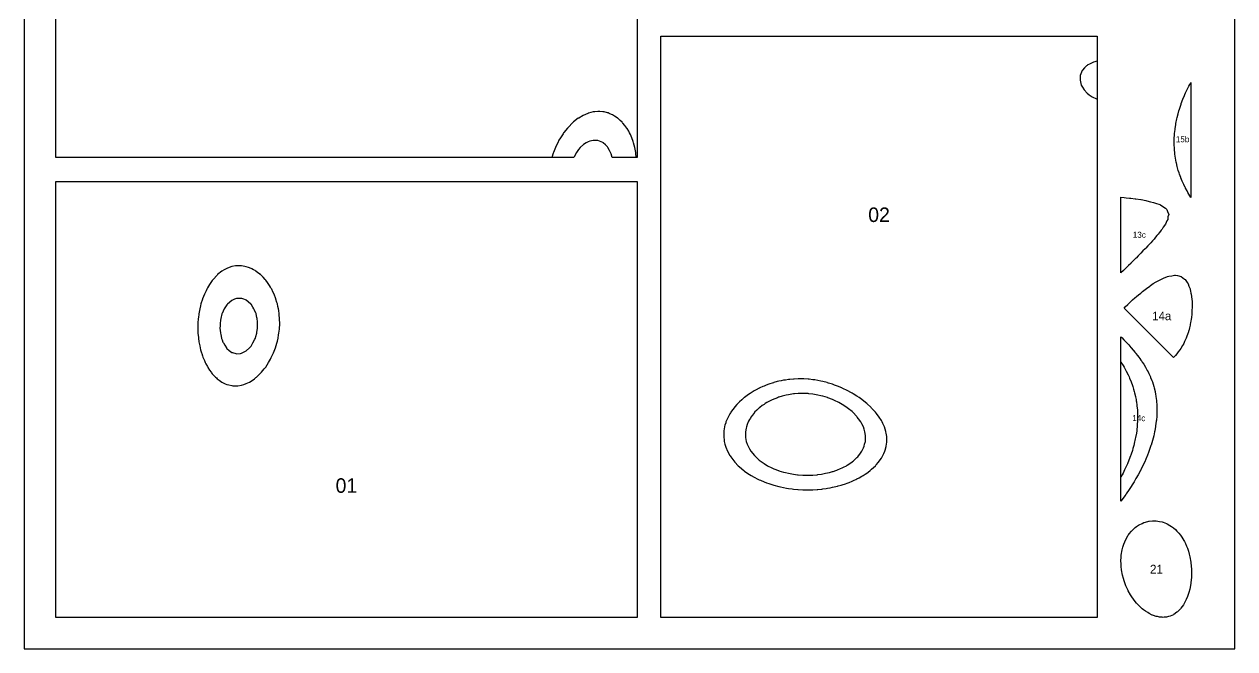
# Model space of a CAD drawing. Header units: millimetres. Extents: x 0 to 500, y 0 to 700.
# Drawn here: x 0 to 500, y 0 to 258 of the extents above; entities that cross this region are included whole.
import ezdxf
from ezdxf.enums import TextEntityAlignment as Align

# ---------------------------------------------------------------- set-up
doc = ezdxf.new("R2010")
doc.units = ezdxf.units.MM
for name, color, linetype in [('CORTE', 1, 'Continuous'), ('GRABADO', 5, 'Continuous'), ('HOJA', 8, 'Continuous')]:
    doc.layers.add(name, color=color, linetype=linetype)

msp = doc.modelspace()

# ---------------------------------------------------------------- linework, layer by layer
at = {"layer": 'CORTE'}
msp.add_lwpolyline([(253.15, 383.15), (253.15, 203), (242.85, 203), (242.36, 204.51), (242.16, 205.07), (241.75, 205.9), (241.11, 207.08), (241.03, 207.19), (240.92, 207.34), (240.04, 208.21), (239.07, 209.08), (238.98, 209.15), (238.92, 209.19), (237.58, 209.74), (236.93, 209.97), (235.89, 210.04), (234.93, 210.06), (233.57, 209.72), (232.94, 209.54), (232.11, 209.08), (230.94, 208.32), (229.63, 207.07), (228.93, 206.28), (228.13, 205.06), (227.17, 203.29), (227.02, 203), (13, 203), (13, 203), (13, 383.15)], dxfattribs=at)
for points in [[(443.15, 13), (263, 13), (263, 253.15), (443.15, 253.15), (443.15, 13)], [(481.85, 186.52), (481.02, 187.87), (480.61, 188.57), (480.28, 189.16), (479.7, 190.27), (479.58, 190.48), (479.52, 190.6), (478.91, 191.83), (478.54, 192.62), (478.28, 193.23), (477.71, 194.65), (477.7, 194.68), (477.67, 194.75), (477.16, 196.15), (476.98, 196.68), (476.66, 197.69), (476.38, 198.7), (476.23, 199.28), (475.89, 200.73), (475.85, 200.93), (475.65, 202.02), (475.53, 202.63), (475.51, 202.75), (475.28, 204.41), (475.24, 204.78), (475.11, 206.26), (475.07, 206.81), (475.02, 208.19), (475, 208.83), (475.02, 210.22), (475.03, 210.86), (475.12, 212.35), (475.16, 212.89), (475.34, 214.6), (475.38, 214.91), (475.65, 216.69), (475.69, 216.94), (475.7, 216.98), (476.09, 218.96), (476.22, 219.53), (476.58, 220.99), (476.95, 222.28), (477.16, 223.01), (477.67, 224.56), (477.83, 225.04), (477.92, 225.29), (478.58, 227.06), (479.23, 228.63), (479.43, 229.09), (479.69, 229.67), (480.35, 231.11), (481.02, 232.44), (481.37, 233.14), (481.85, 234.03), (481.85, 186.52)], [(13, 13), (13, 193.15), (253.15, 193.15), (253.15, 13), (13, 13)], [(472.69, 179.46), (472.38, 178.42), (472.31, 177.41), (471.92, 176.83), (471.35, 175.46), (471.32, 175.42), (471.32, 175.39), (470.45, 174.25), (469.98, 173.36), (469.65, 173.02), (469.31, 172.57), (468.76, 171.9), (468.42, 171.34), (467.85, 170.77), (467.29, 170.07), (466.94, 169.67), (466.7, 169.32), (465.97, 168.61), (465.27, 167.77), (465.05, 167.53), (464.88, 167.3), (464.05, 166.5), (463.24, 165.58), (463.1, 165.43), (462.99, 165.29), (462.08, 164.43), (461.22, 163.48), (461.12, 163.37), (461.03, 163.27), (460.09, 162.38), (459.2, 161.42), (459.11, 161.34), (459.04, 161.25), (458.07, 160.35), (457.17, 159.41), (457.09, 159.32), (457.01, 159.23), (456.04, 158.34), (455.15, 157.42), (455.05, 157.32), (454.95, 157.22), (454, 156.34), (453, 155.32), (453, 186.58), (454.25, 186.43), (455.1, 186.37), (456.51, 186.19), (457.13, 186.15), (458.81, 185.92), (459.15, 185.9), (461.14, 185.61), (461.17, 185.6), (461.35, 185.58), (463.21, 185.21), (463.72, 185.06), (465.23, 184.74), (466.46, 184.35), (467.25, 184.17), (469.03, 183.56), (469.3, 183.41), (469.81, 183.04), (471.32, 182.05), (471.95, 181.51), (472.17, 180.68), (472.69, 179.46)], [(454.27, 140.76), (454.79, 141.27), (455.77, 142.23), (456.27, 142.71), (457.24, 143.62), (457.82, 144.14), (458.75, 144.98), (459.44, 145.57), (460.28, 146.3), (461.15, 147), (461.86, 147.59), (462.95, 148.43), (463.47, 148.84), (464.86, 149.86), (465.12, 150.06), (466.35, 150.91), (466.84, 151.21), (467.01, 151.3), (468.67, 152.24), (469.71, 152.73), (470.59, 153.18), (472.14, 153.83), (472.69, 153.97), (474.03, 154.17), (475.16, 154.37), (475.58, 154.39), (476.39, 154.18), (477.89, 153.83), (479.29, 152.74), (479.54, 152.58), (480.35, 151.3), (480.7, 150.86), (481.04, 149.85), (481.51, 148.8), (481.58, 148.41), (481.74, 147.8), (481.9, 146.99), (482.05, 146.47), (482.12, 145.55), (482.3, 144.38), (482.32, 144.12), (482.35, 143.91), (482.34, 142.69), (482.42, 141.4), (482.41, 141.26), (482.42, 141.12), (482.31, 139.83), (482.28, 138.66), (482.25, 138.4), (482.24, 138.08), (482.07, 136.96), (481.98, 136.1), (481.87, 135.53), (481.75, 134.74), (481.61, 134.1), (481.54, 133.68), (481.27, 132.67), (480.97, 131.38), (480.92, 131.24), (480.84, 130.97), (480.43, 129.81), (480.25, 129.23), (479.89, 128.37), (479.42, 127.2), (479.29, 126.94), (478.92, 126.19), (478.56, 125.51), (478.45, 125.29), (477.68, 124.08), (477.35, 123.53), (476.67, 122.64), (476.11, 121.9), (475.48, 121.21), (474.69, 120.34), (454.27, 140.76)], [(87.7, 121.89), (89.4, 122.05), (89.69, 122.09), (90.29, 122.36), (91.69, 123.1), (93.05, 124.36), (93.69, 125.08), (94.49, 126.37), (95.27, 127.96), (95.47, 128.38), (95.69, 129.03), (96.05, 130.39), (96.12, 130.82), (96.35, 132.41), (96.37, 133.09), (96.41, 134.42), (96.35, 135.08), (96.22, 136.43), (96.13, 136.87), (95.78, 138.45), (95.76, 138.51), (95.69, 138.68), (95.14, 139.9), (94.88, 140.45), (94.42, 141.19), (93.69, 142.35), (93.64, 142.41), (93.59, 142.46), (92.55, 143.33), (91.69, 144.05), (91.4, 144.16), (90.66, 144.47), (89.94, 144.71), (89.7, 144.79), (88, 144.77), (87.71, 144.76), (86.91, 144.47), (85.72, 143.94), (84.01, 142.46), (83.72, 142.16), (82.65, 140.45), (81.72, 138.5), (81.69, 138.45), (81.69, 138.42), (81.19, 136.43), (81.1, 135.82), (80.91, 134.42), (80.89, 133.59), (80.86, 132.4), (80.93, 131.62), (81.05, 130.39), (81.16, 129.83), (81.46, 128.38), (81.53, 128.19), (81.72, 127.61), (82.09, 126.74), (82.26, 126.37), (82.81, 125.45), (83.5, 124.35), (83.59, 124.23), (83.72, 124.07), (84.66, 123.29), (85.72, 122.46), (85.78, 122.44), (86.01, 122.36), (87.34, 121.99), (87.7, 121.89)], [(453, 128.9), (453.24, 128.68), (453.35, 128.57), (454.24, 127.65), (455.15, 126.67), (455.21, 126.61), (455.27, 126.54), (456.18, 125.56), (457.09, 124.52), (457.12, 124.47), (457.17, 124.42), (458.07, 123.4), (458.8, 122.49), (458.97, 122.28), (459.18, 121.99), (459.87, 121.16), (460.38, 120.47), (460.73, 119.99), (461.2, 119.28), (461.56, 118.81), (461.81, 118.44), (462.38, 117.6), (463.07, 116.42), (463.13, 116.32), (463.22, 116.14), (463.87, 115.04), (464.21, 114.39), (464.56, 113.7), (465.14, 112.37), (465.17, 112.29), (465.25, 112.09), (465.77, 110.86), (465.95, 110.34), (466.29, 109.36), (466.59, 108.31), (466.74, 107.78), (467.08, 106.28), (467.11, 106.13), (467.27, 105.2), (467.42, 104.41), (467.44, 104.26), (467.66, 102.62), (467.69, 102.23), (467.8, 100.74), (467.82, 100.2), (467.85, 98.76), (467.84, 98.18), (467.79, 96.67), (467.76, 96.15), (467.61, 94.47), (467.58, 94.12), (467.31, 92.14), (467.3, 92.1), (467.27, 91.9), (466.96, 90.07), (466.88, 89.68), (466.52, 88.05), (466.27, 87.05), (466, 86.02), (465.44, 84.19), (465.38, 84), (465.25, 83.62), (464.7, 81.97), (464.36, 81.08), (463.93, 79.95), (463.23, 78.31), (463.07, 77.92), (462.94, 77.63), (462.15, 75.9), (461.21, 74.04), (461.13, 73.87), (461.04, 73.7), (460.05, 71.85), (459.19, 70.36), (458.89, 69.83), (458.42, 69.05), (457.66, 67.8), (457.17, 67.05), (456.36, 65.78), (455.15, 64.01), (454.98, 63.75), (454.55, 63.15), (453.54, 61.73), (453, 61), (453, 128.9)], [(347.52, 87.69), (347.45, 88.18), (347.23, 89.7), (346.9, 90.73), (346.58, 91.7), (345.93, 92.99), (345.55, 93.71), (344.58, 95.05), (344.1, 95.72), (343.92, 95.92), (342.19, 97.73), (341.9, 97.98), (340.52, 99.1), (339.88, 99.62), (339.73, 99.74), (337.87, 100.93), (336.46, 101.75), (335.85, 102.06), (335.26, 102.33), (333.83, 102.98), (331.86, 103.76), (331.82, 103.78), (331.79, 103.79), (329.8, 104.38), (328.98, 104.57), (327.78, 104.85), (326.44, 105.09), (325.76, 105.21), (324.12, 105.39), (323.74, 105.43), (321.98, 105.52), (321.73, 105.53), (319.99, 105.49), (319.71, 105.49), (318.11, 105.35), (317.69, 105.31), (316.34, 105.11), (315.67, 105), (314.65, 104.78), (313.66, 104.55), (313.04, 104.37), (311.64, 103.96), (311.49, 103.91), (311.07, 103.76), (310.04, 103.35), (309.62, 103.18), (308.65, 102.72), (307.6, 102.21), (307.3, 102.05), (306.76, 101.75), (306.04, 101.3), (305.59, 101), (304.85, 100.48), (303.83, 99.74), (303.69, 99.62), (303.57, 99.52), (302.65, 98.65), (301.69, 97.73), (301.63, 97.66), (301.56, 97.58), (300.75, 96.53), (300.12, 95.72), (299.91, 95.36), (299.54, 94.73), (299.19, 94.07), (299, 93.72), (298.61, 92.65), (298.27, 91.71), (298.15, 91.1), (297.9, 89.71), (297.89, 89.35), (297.88, 87.7), (297.96, 87.28), (298.24, 85.7), (298.64, 84.6), (298.96, 83.69), (299.54, 82.63), (300.11, 81.69), (301.56, 79.87), (301.72, 79.68), (303.57, 77.99), (303.95, 77.67), (305.59, 76.54), (307.03, 75.66), (307.6, 75.36), (308.18, 75.09), (309.62, 74.42), (311.54, 73.65), (311.64, 73.61), (311.69, 73.6), (313.66, 73.01), (314.5, 72.81), (315.67, 72.52), (317.06, 72.27), (317.69, 72.15), (319.43, 71.92), (319.71, 71.89), (321.62, 71.74), (321.73, 71.74), (323.69, 71.7), (323.75, 71.7), (325.64, 71.77), (325.77, 71.77), (327.49, 71.93), (327.78, 71.96), (329.26, 72.18), (329.8, 72.26), (330.96, 72.5), (331.82, 72.68), (332.59, 72.88), (333.84, 73.22), (334.17, 73.32), (335.16, 73.65), (335.67, 73.84), (335.86, 73.91), (337.08, 74.44), (337.87, 74.79), (338.45, 75.08), (339.57, 75.66), (339.77, 75.78), (339.89, 75.85), (340.98, 76.58), (341.91, 77.23), (342.16, 77.42), (342.48, 77.67), (343.23, 78.36), (343.92, 79.03), (344.24, 79.36), (344.54, 79.68), (345.13, 80.48), (345.93, 81.6), (345.97, 81.65), (345.99, 81.68), (346.61, 83.01), (346.91, 83.69), (347.12, 84.5), (347.41, 85.69), (347.44, 86.18), (347.52, 87.69)], [(476.37, 15.29), (476.13, 15.1), (474.78, 14.17), (474.7, 14.11), (474.68, 14.1), (473.26, 13.49), (472.61, 13.3), (471.82, 13.13), (470.77, 13.04), (470.38, 13), (470.02, 13.02), (468.94, 13.11), (468.13, 13.28), (467.5, 13.41), (466.39, 13.78), (466.07, 13.89), (465.92, 13.96), (464.63, 14.6), (464.04, 14.95), (463.19, 15.49), (462.34, 16.12), (461.76, 16.58), (460.8, 17.45), (460.32, 17.91), (459.4, 18.92), (458.89, 19.53), (458.13, 20.52), (457.45, 21.5), (456.98, 22.23), (456.02, 23.91), (455.94, 24.06), (455.79, 24.36), (455.05, 26.04), (454.58, 27.31), (454.28, 28.14), (454.03, 28.99), (453.67, 30.4), (453.24, 32.63), (453.22, 32.82), (453.14, 33.83), (453.01, 35.47), (453, 35.74), (453.11, 38.44), (453.11, 38.49), (453.13, 38.63), (453.52, 40.95), (453.8, 42), (454.15, 43.18), (454.56, 44.17), (455, 45.19), (455.99, 46.93), (456.04, 47.02), (456.39, 47.47), (457.3, 48.62), (457.42, 48.75), (458.76, 50.03), (458.86, 50.1), (459.43, 50.51), (460.29, 51.1), (460.45, 51.21), (461.73, 51.82), (462.41, 52.12), (463.16, 52.36), (464.5, 52.7), (464.6, 52.72), (464.67, 52.74), (466.04, 52.84), (467.4, 52.87), (467.47, 52.86), (467.54, 52.86), (468.91, 52.63), (469.96, 52.4), (470.35, 52.28), (471.15, 51.99), (471.78, 51.74), (472.05, 51.61), (473.22, 50.95), (473.85, 50.55), (474.66, 49.93), (475.45, 49.27), (476.1, 48.63), (476.86, 47.81), (477.53, 46.95), (478.1, 46.17), (478.97, 44.76), (479.19, 44.39), (479.59, 43.55), (480.1, 42.43), (480.41, 41.59), (480.85, 40.32), (481.2, 39.08), (481.45, 38.04), (481.85, 35.86), (481.89, 35.62), (481.9, 35.52), (482.11, 32.97), (482.13, 32.43), (482.11, 30.1), (482.09, 29.61), (481.86, 27.26), (481.83, 27.01), (481.82, 26.94), (481.37, 24.61), (480.99, 23.25), (480.75, 22.38), (480.43, 21.55), (479.94, 20.32), (479.01, 18.5), (478.97, 18.43), (478.78, 18.17), (477.78, 16.75), (477.57, 16.5), (476.37, 15.29)]]:
    msp.add_lwpolyline(points, close=True, dxfattribs=at)
at = {"layer": 'GRABADO'}
msp.add_lwpolyline([(253.15, 383.15), (253.15, 203), (252.82, 203), (252.64, 204.73), (252.6, 205.09), (252.36, 206.46), (252.23, 207.1), (251.98, 208.1), (251.71, 209.12), (251.53, 209.66), (251.01, 211.14), (251, 211.15), (250.99, 211.19), (250.36, 212.52), (250.05, 213.15), (249.66, 213.84), (248.98, 215.01), (248.92, 215.1), (248.87, 215.17), (248.05, 216.25), (247.3, 217.18), (247.14, 217.36), (246.97, 217.55), (246.12, 218.34), (245.17, 219.2), (245.05, 219.29), (244.96, 219.36), (243.84, 220.09), (242.96, 220.63), (242.56, 220.81), (241.63, 221.21), (241.14, 221.4), (240.95, 221.47), (239.54, 221.8), (238.95, 221.92), (237.73, 222), (236.94, 222.03), (235.63, 221.9), (234.94, 221.82), (233.04, 221.32), (232.93, 221.29), (232.73, 221.21), (230.92, 220.41), (229.03, 219.31), (228.91, 219.24), (228.85, 219.19), (226.91, 217.68), (226.36, 217.18), (224.89, 215.72), (224.4, 215.16), (222.88, 213.29), (222.78, 213.14), (222.58, 212.84), (221.46, 211.13), (220.87, 210.12), (220.34, 209.11), (219.87, 208.1), (219.4, 207.09), (218.86, 205.74), (218.62, 205.07), (218.51, 204.72), (217.99, 203), (13, 203), (13, 383.15)], dxfattribs=at)
for points in [[(263, 253.15), (443.15, 253.15), (443.15, 242.85), (441.64, 242.36), (441.08, 242.16), (440.25, 241.75), (439.07, 241.11), (438.96, 241.03), (438.81, 240.92), (437.94, 240.04), (437.07, 239.07), (437, 238.98), (436.96, 238.92), (436.41, 237.58), (436.18, 236.93), (436.11, 235.89), (436.09, 234.93), (436.43, 233.57), (436.61, 232.94), (437.07, 232.11), (437.83, 230.94), (439.08, 229.63), (439.87, 228.93), (441.09, 228.13), (442.86, 227.17), (443.15, 227.02), (443.15, 13), (263, 13), (263, 253.15)], [(253.15, 193.15), (253.15, 13), (13, 13), (13, 193.15), (253.15, 193.15)], [(89.7, 108.92), (90.73, 109.25), (91.7, 109.57), (92.99, 110.22), (93.71, 110.6), (95.05, 111.57), (95.72, 112.05), (95.92, 112.23), (97.73, 113.96), (97.98, 114.25), (99.1, 115.63), (99.62, 116.27), (99.74, 116.42), (100.93, 118.28), (101.75, 119.69), (102.06, 120.3), (102.33, 120.89), (102.98, 122.32), (103.76, 124.29), (103.78, 124.33), (103.79, 124.36), (104.38, 126.35), (104.57, 127.17), (104.85, 128.37), (105.09, 129.71), (105.21, 130.39), (105.39, 132.03), (105.43, 132.41), (105.52, 134.17), (105.53, 134.42), (105.49, 136.16), (105.49, 136.44), (105.35, 138.04), (105.31, 138.46), (105.11, 139.81), (105, 140.48), (104.78, 141.5), (104.55, 142.49), (104.37, 143.11), (103.96, 144.51), (103.91, 144.66), (103.76, 145.08), (103.35, 146.11), (103.18, 146.53), (102.72, 147.5), (102.21, 148.55), (102.05, 148.85), (101.75, 149.39), (101.3, 150.11), (101, 150.56), (100.48, 151.3), (99.74, 152.32), (99.62, 152.46), (99.52, 152.58), (98.65, 153.5), (97.73, 154.46), (97.66, 154.52), (97.58, 154.59), (96.53, 155.4), (95.72, 156.03), (95.36, 156.24), (94.73, 156.61), (94.07, 156.96), (93.72, 157.15), (92.65, 157.54), (91.71, 157.88), (91.1, 158), (89.71, 158.25), (89.35, 158.26), (87.7, 158.27), (87.28, 158.19), (85.7, 157.91), (84.6, 157.51), (83.69, 157.19), (82.63, 156.61), (81.69, 156.04), (79.87, 154.59), (79.68, 154.43), (77.99, 152.58), (77.67, 152.2), (76.54, 150.56), (75.66, 149.12), (75.36, 148.55), (75.09, 147.97), (74.42, 146.53), (73.65, 144.61), (73.61, 144.51), (73.6, 144.46), (73.01, 142.49), (72.81, 141.65), (72.52, 140.48), (72.27, 139.09), (72.15, 138.46), (71.92, 136.72), (71.89, 136.44), (71.74, 134.53), (71.74, 134.42), (71.7, 132.46), (71.7, 132.4), (71.77, 130.51), (71.77, 130.38), (71.93, 128.66), (71.96, 128.37), (72.18, 126.89), (72.26, 126.35), (72.5, 125.19), (72.68, 124.33), (72.88, 123.56), (73.22, 122.31), (73.32, 121.98), (73.65, 120.99), (73.84, 120.48), (73.91, 120.29), (74.44, 119.07), (74.79, 118.28), (75.08, 117.7), (75.66, 116.58), (75.78, 116.38), (75.85, 116.26), (76.58, 115.17), (77.23, 114.24), (77.42, 113.99), (77.67, 113.67), (78.36, 112.92), (79.03, 112.23), (79.36, 111.91), (79.68, 111.61), (80.48, 111.02), (81.6, 110.22), (81.65, 110.18), (81.68, 110.16), (83.01, 109.54), (83.69, 109.24), (84.5, 109.03), (85.69, 108.74), (86.18, 108.71), (87.69, 108.63), (88.18, 108.7), (89.7, 108.92)], [(454.57, 115.83), (455.16, 114.72), (455.27, 114.51), (455.33, 114.39), (455.95, 113.16), (456.31, 112.37), (456.57, 111.76), (457.14, 110.34), (457.15, 110.31), (457.18, 110.24), (457.7, 108.84), (457.87, 108.31), (458.19, 107.3), (458.48, 106.29), (458.63, 105.71), (458.96, 104.26), (459, 104.06), (459.2, 102.97), (459.32, 102.36), (459.34, 102.23), (459.57, 100.58), (459.61, 100.21), (459.75, 98.73), (459.78, 98.18), (459.84, 96.8), (459.85, 96.16), (459.84, 94.77), (459.82, 94.13), (459.73, 92.64), (459.7, 92.1), (459.51, 90.39), (459.48, 90.08), (459.2, 88.3), (459.16, 88.05), (459.15, 88.01), (458.77, 86.03), (458.63, 85.45), (458.28, 84), (457.91, 82.7), (457.7, 81.98), (457.18, 80.43), (457.02, 79.95), (456.93, 79.7), (456.27, 77.93), (455.62, 76.36), (455.43, 75.9), (455.16, 75.32), (454.5, 73.88), (453.83, 72.55), (453.49, 71.85), (453, 70.96), (453, 118.47), (453.84, 117.12), (454.25, 116.42), (454.57, 115.83)], [(356.28, 87.69), (356.03, 89.13), (355.94, 89.7), (355.9, 89.83), (355.3, 91.7), (354.68, 93.05), (354.38, 93.71), (354.02, 94.3), (353.14, 95.72), (352, 97.23), (351.61, 97.73), (349.99, 99.49), (349.75, 99.74), (347.97, 101.36), (347.51, 101.76), (345.95, 102.96), (344.84, 103.77), (343.93, 104.37), (342.32, 105.38), (341.91, 105.63), (341.65, 105.78), (339.89, 106.72), (338.05, 107.62), (337.87, 107.71), (337.68, 107.8), (335.86, 108.55), (334.66, 108.99), (333.84, 109.29), (332.23, 109.81), (331.82, 109.93), (331.65, 109.98), (329.8, 110.45), (328.98, 110.62), (327.78, 110.87), (326.51, 111.08), (325.76, 111.19), (324.2, 111.37), (323.74, 111.41), (322.03, 111.51), (321.72, 111.53), (319.98, 111.54), (319.71, 111.54), (318.04, 111.47), (317.69, 111.45), (316.19, 111.3), (315.67, 111.25), (314.41, 111.06), (313.65, 110.94), (312.7, 110.75), (311.63, 110.53), (311.05, 110.39), (309.61, 110.01), (309.46, 109.96), (308.96, 109.81), (307.93, 109.47), (307.59, 109.36), (306.47, 108.92), (305.58, 108.57), (305.04, 108.34), (303.83, 107.8), (303.65, 107.71), (303.56, 107.67), (302.33, 107.01), (301.54, 106.57), (301.04, 106.28), (300.22, 105.78), (299.8, 105.51), (299.52, 105.32), (298.62, 104.67), (297.5, 103.85), (297.46, 103.82), (297.4, 103.77), (296.38, 102.88), (295.49, 102.08), (295.32, 101.93), (295.15, 101.76), (294.34, 100.89), (293.47, 99.93), (293.38, 99.83), (293.31, 99.75), (292.53, 98.68), (291.85, 97.74), (291.7, 97.49), (291.45, 97.07), (290.97, 96.21), (290.7, 95.73), (290.32, 94.85), (289.84, 93.72), (289.75, 93.41), (289.44, 92.35), (289.3, 91.85), (289.26, 91.71), (289.02, 90.12), (288.96, 89.71), (288.93, 88.21), (288.92, 87.7), (289.11, 86.02), (289.14, 85.69), (289.44, 84.5), (289.65, 83.69), (289.79, 83.34), (290.46, 81.68), (291.45, 79.86), (291.57, 79.67), (291.87, 79.25), (293.04, 77.66), (293.47, 77.17), (294.91, 75.65), (295.48, 75.13), (297.25, 73.64), (297.5, 73.45), (298.1, 73.05), (299.52, 72.07), (300.23, 71.63), (301.54, 70.89), (303.04, 70.13), (303.56, 69.86), (304.1, 69.61), (305.57, 69), (306.56, 68.63), (307.59, 68.24), (309.57, 67.6), (309.61, 67.59), (309.63, 67.58), (311.63, 67.06), (312.32, 66.91), (313.65, 66.62), (314.85, 66.41), (315.67, 66.26), (317.23, 66.05), (317.69, 65.98), (319.49, 65.81), (319.71, 65.79), (321.64, 65.68), (321.73, 65.68), (323.69, 65.65), (323.75, 65.64), (325.66, 65.69), (325.77, 65.69), (327.56, 65.81), (327.79, 65.83), (329.4, 66), (329.81, 66.04), (331.17, 66.24), (331.83, 66.34), (332.89, 66.54), (333.85, 66.72), (334.56, 66.88), (335.87, 67.19), (336.19, 67.28), (337.36, 67.6), (337.77, 67.72), (337.88, 67.76), (339.27, 68.23), (339.9, 68.45), (340.74, 68.78), (341.92, 69.25), (342.18, 69.36), (342.75, 69.61), (343.55, 70), (343.94, 70.19), (344.88, 70.69), (345.96, 71.29), (346.17, 71.41), (346.52, 71.63), (347.39, 72.21), (347.98, 72.61), (348.57, 73.04), (349.36, 73.64), (349.7, 73.92), (349.99, 74.18), (350.76, 74.88), (351.57, 75.65), (351.78, 75.87), (352.01, 76.13), (352.71, 76.96), (353.28, 77.66), (353.58, 78.1), (354.02, 78.79), (354.36, 79.33), (354.56, 79.66), (355.03, 80.67), (355.48, 81.67), (355.61, 82.1), (356.04, 83.58), (356.06, 83.66), (356.06, 83.68), (356.29, 85.43), (356.32, 85.68), (356.28, 87.45), (356.28, 87.69)]]:
    msp.add_lwpolyline(points, close=True, dxfattribs=at)
at = {"layer": 'HOJA'}
msp.add_lwpolyline([(0, 0), (500, 0), (500, 700), (0, 700)], close=True, dxfattribs=at)

# ---------------------------------------------------------------- texts
at = {"layer": 'GRABADO'}
for s, height, p in [('15b', 2.5, (478.44, 210.54)), ('02', 6, (353.07, 179.34)), ('13c', 2.5, (460.57, 171.06)), ('14a', 3.519, (469.83, 137.52)), ('14c', 2.5, (460.34, 95.31)), ('01', 6, (133.07, 67.45)), ('21', 3.641, (467.66, 32.89))]:
    msp.add_text(s, height=height, dxfattribs=at).set_placement(p, align=Align.MIDDLE_CENTER)

doc.saveas('drawing.dxf')
